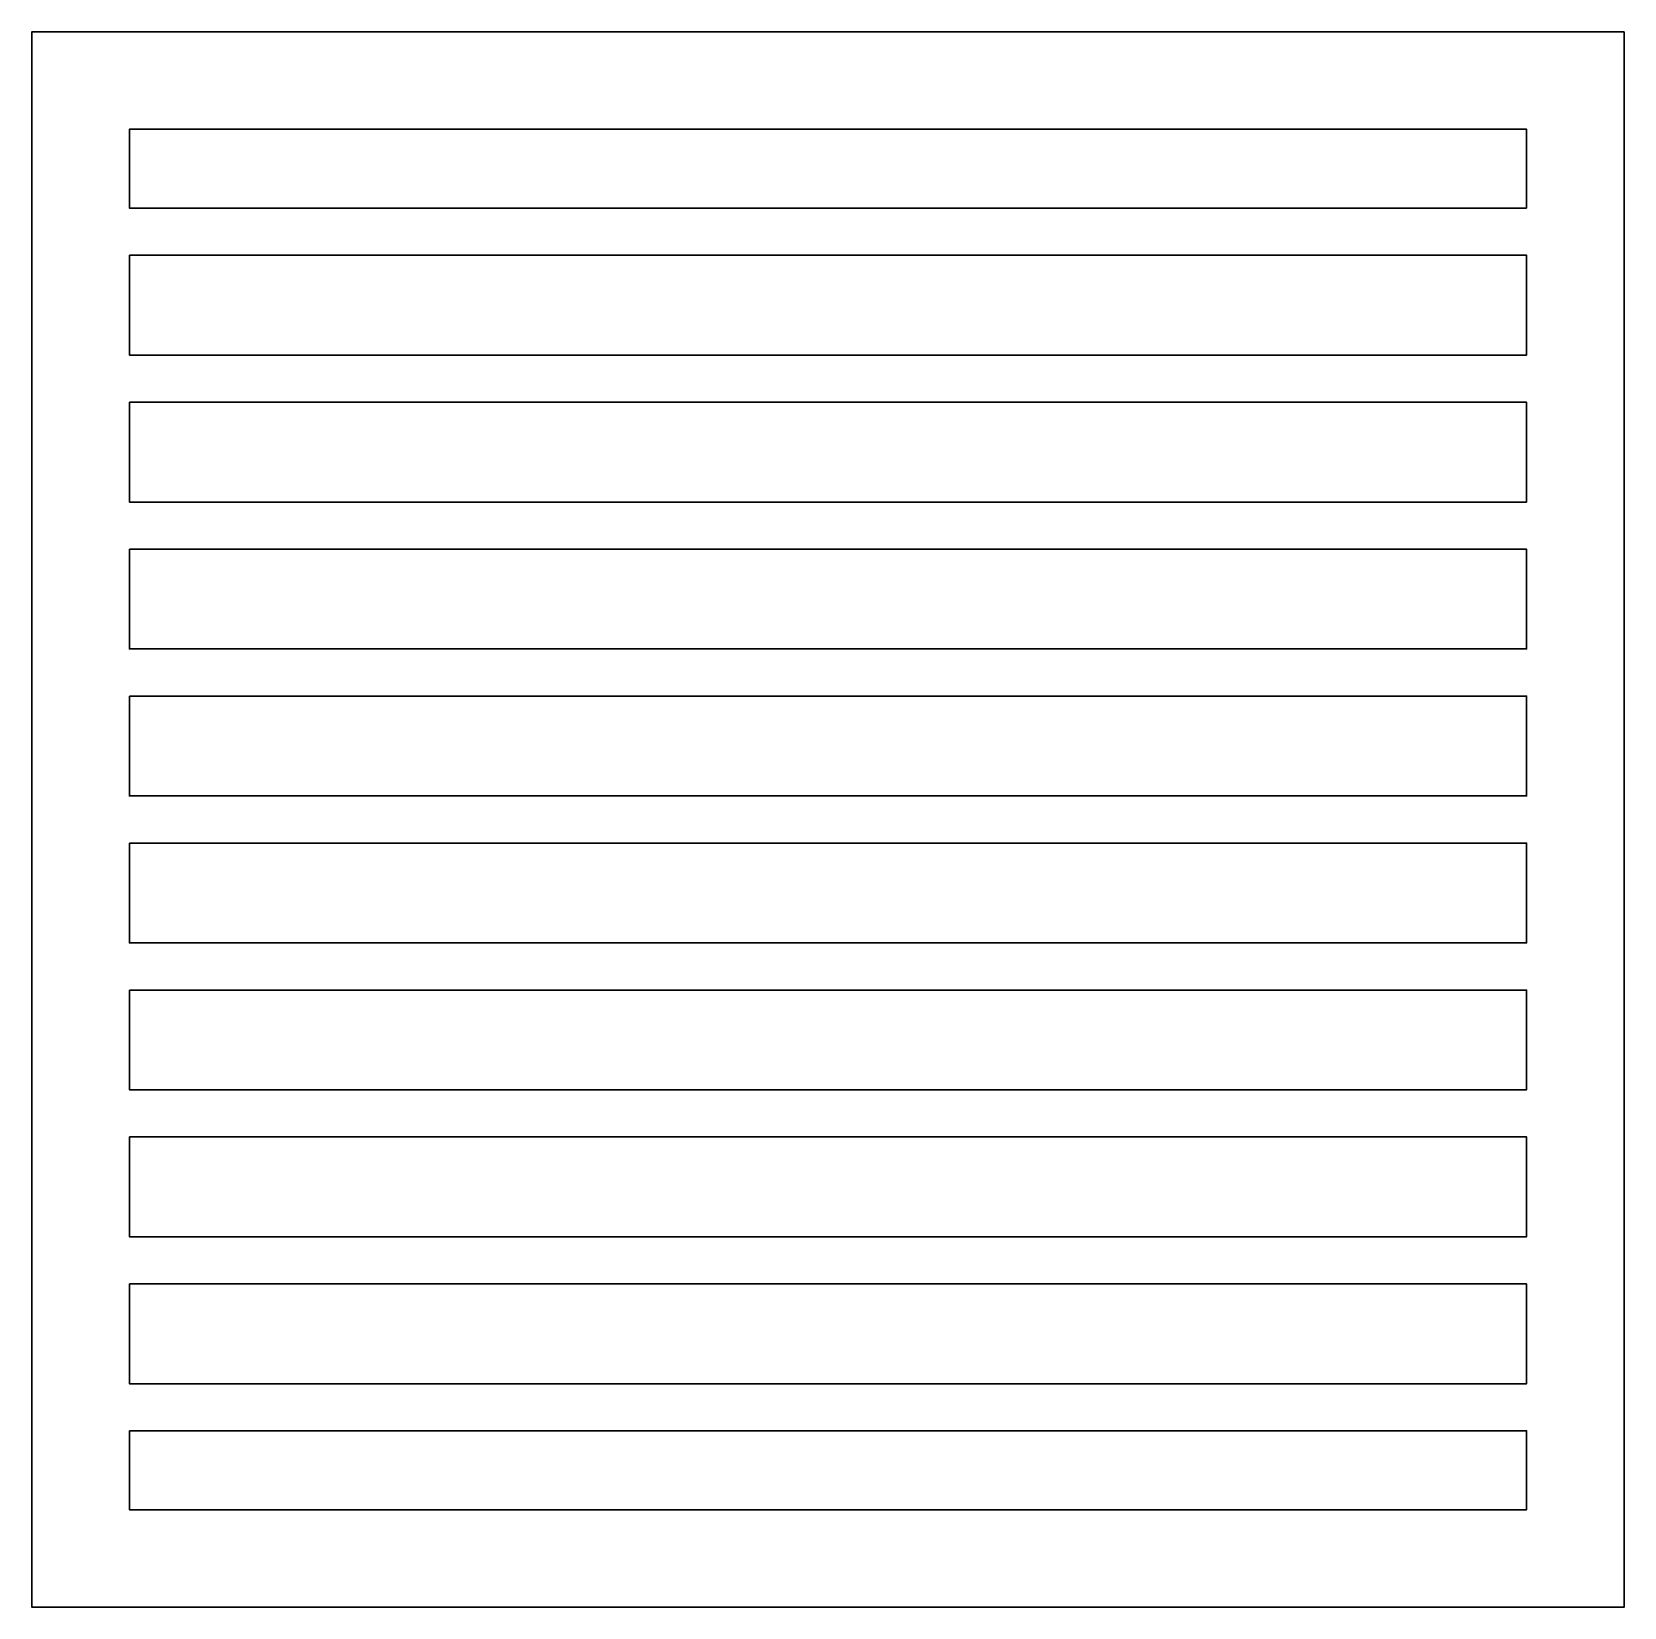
# Model space of a CAD drawing. Header units: centimetres. Extents: x -15.83 to -9.27, y -8.95 to -2.46.
import ezdxf

# ---------------------------------------------------------------- set-up
doc = ezdxf.new("R2010")
doc.units = ezdxf.units.CM
doc.header["$MEASUREMENT"] = 0
doc.layers.add('layer 1', color=7, linetype='Continuous')

msp = doc.modelspace()

# ---------------------------------------------------------------- linework, layer by layer
at = {"layer": 'layer 1', "color": 250, "lineweight": 30}
for points in [[(-9.26581, -2.45586), (-9.26581, -2.45586), (-9.26581, -8.95152), (-9.26581, -8.95152), (-9.26581, -8.95152), (-9.26581, -8.95152), (-15.82844, -8.95152), (-15.82844, -8.95152), (-15.82844, -8.95152), (-15.82844, -8.95152), (-15.82844, -2.45586), (-15.82844, -2.45586), (-15.82844, -2.45586), (-15.82844, -2.45586), (-9.26581, -2.45586), (-9.26581, -2.45586)], [(-9.66761, -3.18295), (-9.66761, -3.18295), (-15.42665, -3.18295), (-15.42665, -3.18295), (-15.42665, -3.18295), (-15.42665, -3.18295), (-15.42665, -2.85765), (-15.42665, -2.85765), (-15.42665, -2.85765), (-15.42665, -2.85765), (-9.66761, -2.85765), (-9.66761, -2.85765), (-9.66761, -2.85765), (-9.66761, -2.85765), (-9.66761, -3.18295), (-9.66761, -3.18295)], [(-15.42665, -3.37741), (-15.42665, -3.37741), (-9.66761, -3.37741), (-9.66761, -3.37741), (-9.66761, -3.37741), (-9.66761, -3.37741), (-9.66761, -3.78883), (-9.66761, -3.78883), (-9.66761, -3.78883), (-9.66761, -3.78883), (-15.42665, -3.78883), (-15.42665, -3.78883), (-15.42665, -3.78883), (-15.42665, -3.78883), (-15.42665, -3.37741), (-15.42665, -3.37741)], [(-15.42665, -3.98329), (-15.42665, -3.98329), (-9.66761, -3.98329), (-9.66761, -3.98329), (-9.66761, -3.98329), (-9.66761, -3.98329), (-9.66761, -4.39471), (-9.66761, -4.39471), (-9.66761, -4.39471), (-9.66761, -4.39471), (-15.42665, -4.39471), (-15.42665, -4.39471), (-15.42665, -4.39471), (-15.42665, -4.39471), (-15.42665, -3.98329), (-15.42665, -3.98329)], [(-15.42665, -4.58916), (-15.42665, -4.58916), (-9.66761, -4.58916), (-9.66761, -4.58916), (-9.66761, -4.58916), (-9.66761, -4.58916), (-9.66761, -5.00058), (-9.66761, -5.00058), (-9.66761, -5.00058), (-9.66761, -5.00058), (-15.42665, -5.00058), (-15.42665, -5.00058), (-15.42665, -5.00058), (-15.42665, -5.00058), (-15.42665, -4.58916), (-15.42665, -4.58916)], [(-15.42665, -5.19504), (-15.42665, -5.19504), (-9.66761, -5.19504), (-9.66761, -5.19504), (-9.66761, -5.19504), (-9.66761, -5.19504), (-9.66761, -5.60646), (-9.66761, -5.60646), (-9.66761, -5.60646), (-9.66761, -5.60646), (-15.42665, -5.60646), (-15.42665, -5.60646), (-15.42665, -5.60646), (-15.42665, -5.60646), (-15.42665, -5.19504), (-15.42665, -5.19504)], [(-15.42665, -5.80092), (-15.42665, -5.80092), (-9.66761, -5.80092), (-9.66761, -5.80092), (-9.66761, -5.80092), (-9.66761, -5.80092), (-9.66761, -6.21234), (-9.66761, -6.21234), (-9.66761, -6.21234), (-9.66761, -6.21234), (-15.42665, -6.21234), (-15.42665, -6.21234), (-15.42665, -6.21234), (-15.42665, -6.21234), (-15.42665, -5.80092), (-15.42665, -5.80092)], [(-15.42665, -6.40679), (-15.42665, -6.40679), (-9.66761, -6.40679), (-9.66761, -6.40679), (-9.66761, -6.40679), (-9.66761, -6.40679), (-9.66761, -6.81821), (-9.66761, -6.81821), (-9.66761, -6.81821), (-9.66761, -6.81821), (-15.42665, -6.81821), (-15.42665, -6.81821), (-15.42665, -6.81821), (-15.42665, -6.81821), (-15.42665, -6.40679), (-15.42665, -6.40679)], [(-15.42665, -7.01267), (-15.42665, -7.01267), (-9.66761, -7.01267), (-9.66761, -7.01267), (-9.66761, -7.01267), (-9.66761, -7.01267), (-9.66761, -7.42409), (-9.66761, -7.42409), (-9.66761, -7.42409), (-9.66761, -7.42409), (-15.42665, -7.42409), (-15.42665, -7.42409), (-15.42665, -7.42409), (-15.42665, -7.42409), (-15.42665, -7.01267), (-15.42665, -7.01267)], [(-15.42665, -7.61855), (-15.42665, -7.61855), (-9.66761, -7.61855), (-9.66761, -7.61855), (-9.66761, -7.61855), (-9.66761, -7.61855), (-9.66761, -8.02997), (-9.66761, -8.02997), (-9.66761, -8.02997), (-9.66761, -8.02997), (-15.42665, -8.02997), (-15.42665, -8.02997), (-15.42665, -8.02997), (-15.42665, -8.02997), (-15.42665, -7.61855), (-15.42665, -7.61855)], [(-15.42665, -8.22442), (-15.42665, -8.22442), (-9.66761, -8.22442), (-9.66761, -8.22442), (-9.66761, -8.22442), (-9.66761, -8.22442), (-9.66761, -8.54972), (-9.66761, -8.54972), (-9.66761, -8.54972), (-9.66761, -8.54972), (-15.42665, -8.54972), (-15.42665, -8.54972), (-15.42665, -8.54972), (-15.42665, -8.54972), (-15.42665, -8.22442), (-15.42665, -8.22442)]]:
    msp.add_open_spline(points, degree=3, knots=[0, 0, 0, 0, 0.2, 0.2, 0.2, 0.2, 0.4, 0.4, 0.4, 0.4, 0.6, 0.6, 0.6, 0.6, 1, 1, 1, 1], dxfattribs=at)

doc.saveas('drawing.dxf')
